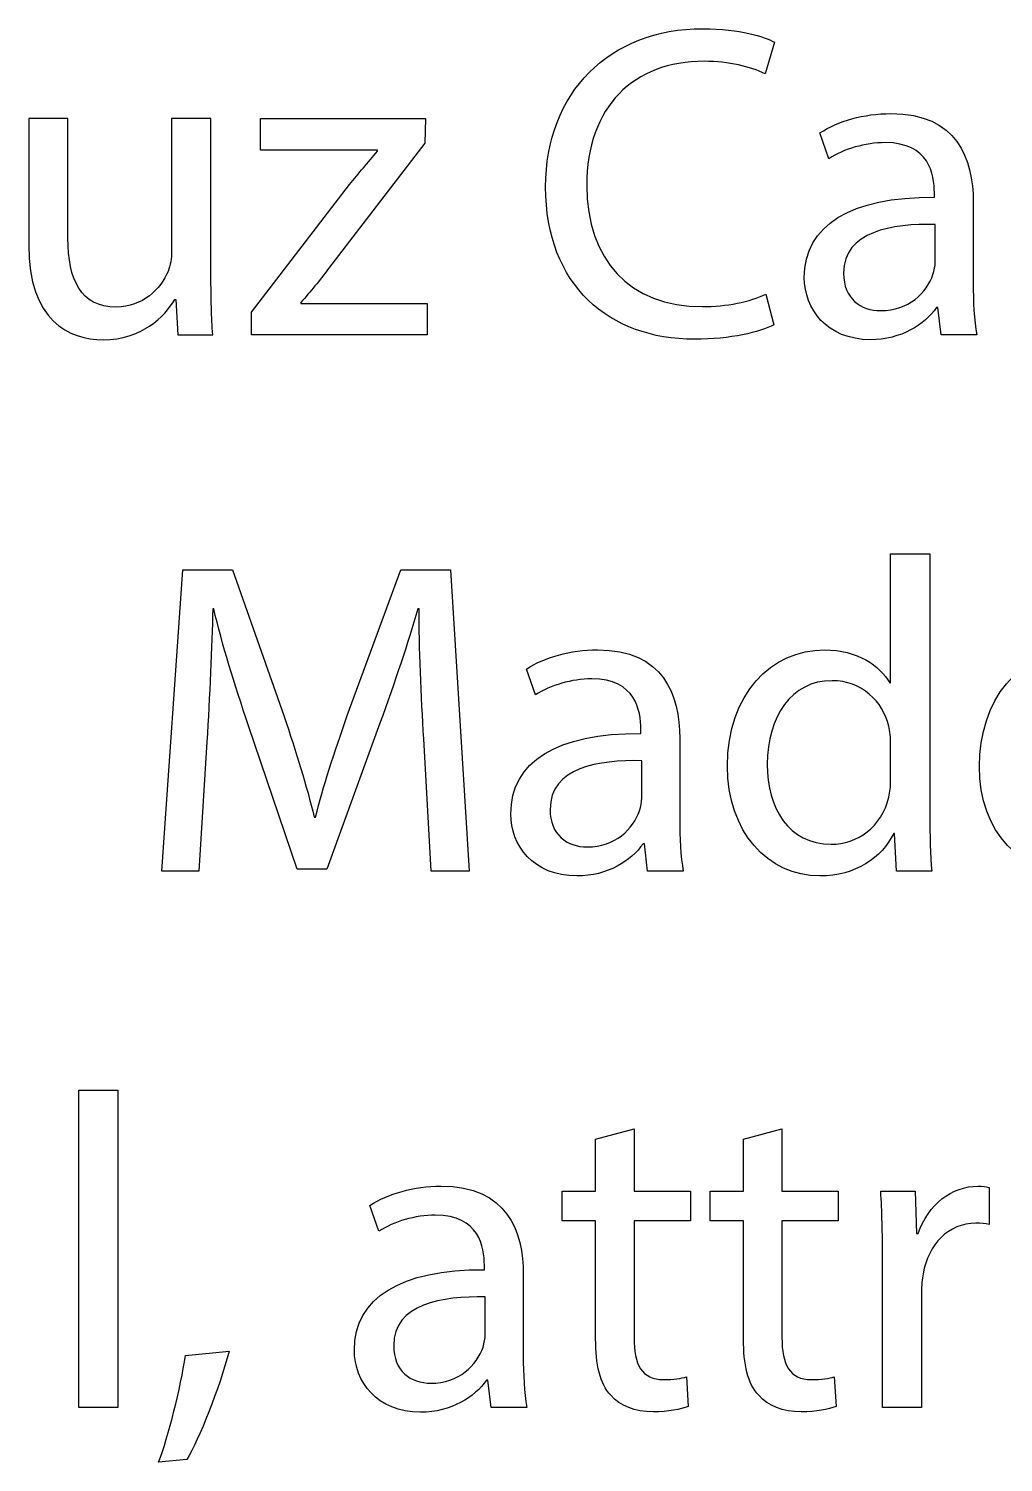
# Model space of a CAD drawing. Header units: millimetres. Extents: x -104 to 108, y -148 to 121.
# Drawn here: x -69.71 to -64.33, y -140.48 to -132.55 of the extents above; entities that cross this region are included whole.
import ezdxf

# ---------------------------------------------------------------- set-up
doc = ezdxf.new("R2010")
doc.units = ezdxf.units.MM
doc.header["$MEASUREMENT"] = 0
doc.layers.add('Capa 1', color=7, linetype='Continuous')

msp = doc.modelspace()

# ---------------------------------------------------------------- linework, layer by layer
at = {"layer": 'Capa 1', "color": 253}
for points, knots in [([(-65.6387, -134.0206), (-65.7251, -134.0626), (-65.8585, -134.0898), (-65.9894, -134.0898), (-65.9894, -134.0898), (-66.3943, -134.0898), (-66.629, -133.828), (-66.629, -133.4206), (-66.629, -133.4206), (-66.6289, -132.9835), (-66.3697, -132.7341), (-65.9795, -132.7341), (-65.9795, -132.7341), (-65.8412, -132.7341), (-65.7251, -132.7637), (-65.6436, -132.8032), (-65.6436, -132.8032), (-65.6436, -132.8032), (-65.5918, -132.6279), (-65.5918, -132.6279), (-65.5918, -132.6279), (-65.6486, -132.5982), (-65.7795, -132.5538), (-65.9869, -132.5538), (-65.9869, -132.5538), (-66.503, -132.5538), (-66.8561, -132.9069), (-66.8561, -133.428), (-66.8561, -133.428), (-66.8561, -133.9737), (-66.503, -134.27), (-66.0338, -134.27), (-66.0338, -134.27), (-65.8313, -134.27), (-65.6733, -134.2305), (-65.5943, -134.191), (-65.5943, -134.191), (-65.5943, -134.191), (-65.6387, -134.0206), (-65.6387, -134.0206)], [0, 0, 0, 0, 0.090909, 0.090909, 0.090909, 0.090909, 0.181818, 0.181818, 0.181818, 0.181818, 0.272727, 0.272727, 0.272727, 0.272727, 0.363636, 0.363636, 0.363636, 0.363636, 0.454545, 0.454545, 0.454545, 0.454545, 0.545455, 0.545455, 0.545455, 0.545455, 0.636364, 0.636364, 0.636364, 0.636364, 0.727273, 0.727273, 0.727273, 0.727273, 0.818182, 0.818182, 0.818182, 0.818182, 1, 1, 1, 1]), ([(-68.7057, -133.0501), (-68.7057, -133.0501), (-68.7058, -133.9194), (-68.7058, -133.9194), (-68.7058, -133.9194), (-68.7058, -134.0429), (-68.7033, -134.1515), (-68.6959, -134.2454), (-68.6959, -134.2454), (-68.6959, -134.2454), (-68.8885, -134.2454), (-68.8885, -134.2454), (-68.8885, -134.2454), (-68.8885, -134.2454), (-68.9008, -134.0503), (-68.9008, -134.0503), (-68.9008, -134.0503), (-68.9008, -134.0503), (-68.9058, -134.0503), (-68.9058, -134.0503), (-68.9058, -134.0503), (-68.9626, -134.1466), (-69.0885, -134.2725), (-69.3009, -134.2725), (-69.3009, -134.2725), (-69.4886, -134.2725), (-69.7133, -134.1688), (-69.7133, -133.749), (-69.7133, -133.749), (-69.7133, -133.749), (-69.7133, -133.0501), (-69.7133, -133.0501), (-69.7133, -133.0501), (-69.7133, -133.0501), (-69.496, -133.0501), (-69.496, -133.0501), (-69.496, -133.0501), (-69.496, -133.0501), (-69.496, -133.712), (-69.496, -133.712), (-69.496, -133.712), (-69.496, -133.9391), (-69.4268, -134.0922), (-69.2293, -134.0922), (-69.2293, -134.0922), (-69.0836, -134.0922), (-68.9823, -133.991), (-68.9428, -133.8947), (-68.9428, -133.8947), (-68.9305, -133.8626), (-68.923, -133.8231), (-68.923, -133.7836), (-68.923, -133.7836), (-68.923, -133.7836), (-68.923, -133.0501), (-68.923, -133.0501), (-68.923, -133.0501), (-68.923, -133.0501), (-68.7057, -133.0501), (-68.7057, -133.0501)], [0, 0, 0, 0, 0.125, 0.125, 0.125, 0.125, 0.1875, 0.1875, 0.1875, 0.1875, 0.25, 0.25, 0.25, 0.25, 0.3125, 0.3125, 0.3125, 0.3125, 0.375, 0.375, 0.375, 0.375, 0.4375, 0.4375, 0.4375, 0.4375, 0.5, 0.5, 0.5, 0.5, 0.5625, 0.5625, 0.5625, 0.5625, 0.625, 0.625, 0.625, 0.625, 0.6875, 0.6875, 0.6875, 0.6875, 0.75, 0.75, 0.75, 0.75, 0.8125, 0.8125, 0.8125, 0.8125, 0.875, 0.875, 0.875, 0.875, 0.9375, 0.9375, 0.9375, 0.9375, 1, 1, 1, 1]), ([(-68.481, -134.2454), (-68.481, -134.2454), (-67.5105, -134.2454), (-67.5105, -134.2454), (-67.5105, -134.2454), (-67.5105, -134.2454), (-67.5105, -134.0725), (-67.5105, -134.0725), (-67.5105, -134.0725), (-67.5105, -134.0725), (-68.2094, -134.0725), (-68.2094, -134.0725), (-68.2094, -134.0725), (-68.2094, -134.0725), (-68.2094, -134.0676), (-68.2094, -134.0676), (-68.2094, -134.0676), (-68.155, -134.0058), (-68.1057, -133.9466), (-68.0563, -133.8799), (-68.0563, -133.8799), (-68.0563, -133.8799), (-67.5229, -133.186), (-67.5229, -133.186), (-67.5229, -133.186), (-67.5229, -133.186), (-67.5204, -133.0501), (-67.5204, -133.0501), (-67.5204, -133.0501), (-67.5204, -133.0501), (-68.4316, -133.0501), (-68.4316, -133.0501), (-68.4316, -133.0501), (-68.4316, -133.0501), (-68.4316, -133.2255), (-68.4316, -133.2255), (-68.4316, -133.2255), (-68.4316, -133.2255), (-67.7846, -133.2255), (-67.7846, -133.2255), (-67.7846, -133.2255), (-67.7846, -133.2255), (-67.7846, -133.2304), (-67.7846, -133.2304), (-67.7846, -133.2304), (-67.839, -133.2946), (-67.8884, -133.3514), (-67.9402, -133.4156), (-67.9402, -133.4156), (-67.9402, -133.4156), (-68.481, -134.1194), (-68.481, -134.1194), (-68.481, -134.1194), (-68.481, -134.1194), (-68.481, -134.2454), (-68.481, -134.2454)], [0, 0, 0, 0, 0.066667, 0.066667, 0.066667, 0.066667, 0.133333, 0.133333, 0.133333, 0.133333, 0.2, 0.2, 0.2, 0.2, 0.266667, 0.266667, 0.266667, 0.266667, 0.333333, 0.333333, 0.333333, 0.333333, 0.4, 0.4, 0.4, 0.4, 0.466667, 0.466667, 0.466667, 0.466667, 0.533333, 0.533333, 0.533333, 0.533333, 0.6, 0.6, 0.6, 0.6, 0.666667, 0.666667, 0.666667, 0.666667, 0.733333, 0.733333, 0.733333, 0.733333, 0.8, 0.8, 0.8, 0.8, 0.866667, 0.866667, 0.866667, 0.866667, 1, 1, 1, 1]), ([(-64.4731, -134.2454), (-64.4879, -134.1639), (-64.4929, -134.0626), (-64.4929, -133.9589), (-64.4929, -133.9589), (-64.4929, -133.9589), (-64.4929, -133.5119), (-64.4929, -133.5119), (-64.4929, -133.5119), (-64.4929, -133.2724), (-64.5818, -133.023), (-64.9473, -133.023), (-64.9473, -133.023), (-65.0979, -133.023), (-65.2411, -133.065), (-65.3399, -133.1292), (-65.3399, -133.1292), (-65.3399, -133.1292), (-65.2905, -133.2724), (-65.2905, -133.2724), (-65.2905, -133.2724), (-65.2065, -133.2181), (-65.0905, -133.1835), (-64.9794, -133.1835), (-64.9794, -133.1835), (-64.7349, -133.1835), (-64.7077, -133.3613), (-64.7077, -133.4601), (-64.7077, -133.4601), (-64.7077, -133.4601), (-64.7077, -133.4848), (-64.7077, -133.4848), (-64.7077, -133.4848), (-65.1695, -133.4823), (-65.4263, -133.6403), (-65.4263, -133.9293), (-65.4263, -133.9293), (-65.4263, -134.1021), (-65.3029, -134.2725), (-65.0609, -134.2725), (-65.0609, -134.2725), (-64.8905, -134.2725), (-64.7621, -134.1885), (-64.6954, -134.0947), (-64.6954, -134.0947), (-64.6954, -134.0947), (-64.688, -134.0947), (-64.688, -134.0947), (-64.688, -134.0947), (-64.688, -134.0947), (-64.6707, -134.2454), (-64.6707, -134.2454), (-64.6707, -134.2454), (-64.6707, -134.2454), (-64.4731, -134.2454), (-64.4731, -134.2454)], [0, 0, 0, 0, 0.066667, 0.066667, 0.066667, 0.066667, 0.133333, 0.133333, 0.133333, 0.133333, 0.2, 0.2, 0.2, 0.2, 0.266667, 0.266667, 0.266667, 0.266667, 0.333333, 0.333333, 0.333333, 0.333333, 0.4, 0.4, 0.4, 0.4, 0.466667, 0.466667, 0.466667, 0.466667, 0.533333, 0.533333, 0.533333, 0.533333, 0.6, 0.6, 0.6, 0.6, 0.666667, 0.666667, 0.666667, 0.666667, 0.733333, 0.733333, 0.733333, 0.733333, 0.8, 0.8, 0.8, 0.8, 0.866667, 0.866667, 0.866667, 0.866667, 1, 1, 1, 1]), ([(-64.7028, -133.8428), (-64.7028, -133.865), (-64.7077, -133.8898), (-64.7151, -133.912), (-64.7151, -133.912), (-64.7497, -134.0132), (-64.8485, -134.112), (-65.0041, -134.112), (-65.0041, -134.112), (-65.1152, -134.112), (-65.209, -134.0453), (-65.209, -133.9046), (-65.209, -133.9046), (-65.209, -133.6724), (-64.9399, -133.6305), (-64.7028, -133.6354), (-64.7028, -133.6354), (-64.7028, -133.6354), (-64.7028, -133.8428), (-64.7028, -133.8428)], [0, 0, 0, 0, 0.166667, 0.166667, 0.166667, 0.166667, 0.333333, 0.333333, 0.333333, 0.333333, 0.5, 0.5, 0.5, 0.5, 0.666667, 0.666667, 0.666667, 0.666667, 1, 1, 1, 1]), ([(-64.9495, -135.4554), (-64.9495, -135.4554), (-64.9495, -136.1691), (-64.9495, -136.1691), (-64.9495, -136.1691), (-64.9495, -136.1691), (-64.9545, -136.1691), (-64.9545, -136.1691), (-64.9545, -136.1691), (-65.0088, -136.0727), (-65.1323, -135.9863), (-65.315, -135.9863), (-65.315, -135.9863), (-65.6064, -135.9863), (-65.8534, -136.2308), (-65.8509, -136.6284), (-65.8509, -136.6284), (-65.8509, -136.9914), (-65.6287, -137.2359), (-65.3397, -137.2359), (-65.3397, -137.2359), (-65.1446, -137.2359), (-64.9989, -137.1346), (-64.9323, -137.0013), (-64.9323, -137.0013), (-64.9323, -137.0013), (-64.9273, -137.0013), (-64.9273, -137.0013), (-64.9273, -137.0013), (-64.9273, -137.0013), (-64.9174, -137.2087), (-64.9174, -137.2087), (-64.9174, -137.2087), (-64.9174, -137.2087), (-64.7224, -137.2087), (-64.7224, -137.2087), (-64.7224, -137.2087), (-64.7298, -137.1272), (-64.7322, -137.0062), (-64.7322, -136.9), (-64.7322, -136.9), (-64.7322, -136.9), (-64.7322, -135.4554), (-64.7322, -135.4554), (-64.7322, -135.4554), (-64.7322, -135.4554), (-64.9495, -135.4554), (-64.9495, -135.4554)], [0, 0, 0, 0, 0.076923, 0.076923, 0.076923, 0.076923, 0.153846, 0.153846, 0.153846, 0.153846, 0.230769, 0.230769, 0.230769, 0.230769, 0.307692, 0.307692, 0.307692, 0.307692, 0.384615, 0.384615, 0.384615, 0.384615, 0.461538, 0.461538, 0.461538, 0.461538, 0.538462, 0.538462, 0.538462, 0.538462, 0.615385, 0.615385, 0.615385, 0.615385, 0.692308, 0.692308, 0.692308, 0.692308, 0.769231, 0.769231, 0.769231, 0.769231, 0.846154, 0.846154, 0.846154, 0.846154, 1, 1, 1, 1]), ([(-67.4881, -137.2087), (-67.4881, -137.2087), (-67.2782, -137.2087), (-67.2782, -137.2087), (-67.2782, -137.2087), (-67.2782, -137.2087), (-67.3819, -135.5443), (-67.3819, -135.5443), (-67.3819, -135.5443), (-67.3819, -135.5443), (-67.6561, -135.5443), (-67.6561, -135.5443), (-67.6561, -135.5443), (-67.6561, -135.5443), (-67.9524, -136.3493), (-67.9524, -136.3493), (-67.9524, -136.3493), (-68.0265, -136.5592), (-68.0857, -136.742), (-68.1277, -136.9099), (-68.1277, -136.9099), (-68.1277, -136.9099), (-68.1351, -136.9099), (-68.1351, -136.9099), (-68.1351, -136.9099), (-68.1771, -136.737), (-68.2339, -136.5543), (-68.3031, -136.3493), (-68.3031, -136.3493), (-68.3031, -136.3493), (-68.587, -135.5443), (-68.587, -135.5443), (-68.587, -135.5443), (-68.587, -135.5443), (-68.8611, -135.5443), (-68.8611, -135.5443), (-68.8611, -135.5443), (-68.8611, -135.5443), (-68.9772, -137.2087), (-68.9772, -137.2087), (-68.9772, -137.2087), (-68.9772, -137.2087), (-68.7722, -137.2087), (-68.7722, -137.2087), (-68.7722, -137.2087), (-68.7722, -137.2087), (-68.7278, -136.495), (-68.7278, -136.495), (-68.7278, -136.495), (-68.713, -136.2456), (-68.7006, -135.9666), (-68.6957, -135.7591), (-68.6957, -135.7591), (-68.6957, -135.7591), (-68.6908, -135.7591), (-68.6908, -135.7591), (-68.6908, -135.7591), (-68.6438, -135.9567), (-68.5772, -136.1715), (-68.4981, -136.4061), (-68.4981, -136.4061), (-68.4981, -136.4061), (-68.229, -137.1988), (-68.229, -137.1988), (-68.229, -137.1988), (-68.229, -137.1988), (-68.066, -137.1988), (-68.066, -137.1988), (-68.066, -137.1988), (-68.066, -137.1988), (-67.7721, -136.3913), (-67.7721, -136.3913), (-67.7721, -136.3913), (-67.6881, -136.1616), (-67.619, -135.9542), (-67.5622, -135.7591), (-67.5622, -135.7591), (-67.5622, -135.7591), (-67.5548, -135.7591), (-67.5548, -135.7591), (-67.5548, -135.7591), (-67.5573, -135.9666), (-67.5425, -136.2456), (-67.5301, -136.4777), (-67.5301, -136.4777), (-67.5301, -136.4777), (-67.4881, -137.2087), (-67.4881, -137.2087)], [0, 0, 0, 0, 0.043478, 0.043478, 0.043478, 0.043478, 0.086957, 0.086957, 0.086957, 0.086957, 0.130435, 0.130435, 0.130435, 0.130435, 0.173913, 0.173913, 0.173913, 0.173913, 0.217391, 0.217391, 0.217391, 0.217391, 0.26087, 0.26087, 0.26087, 0.26087, 0.304348, 0.304348, 0.304348, 0.304348, 0.347826, 0.347826, 0.347826, 0.347826, 0.391304, 0.391304, 0.391304, 0.391304, 0.434783, 0.434783, 0.434783, 0.434783, 0.478261, 0.478261, 0.478261, 0.478261, 0.521739, 0.521739, 0.521739, 0.521739, 0.565217, 0.565217, 0.565217, 0.565217, 0.608696, 0.608696, 0.608696, 0.608696, 0.652174, 0.652174, 0.652174, 0.652174, 0.695652, 0.695652, 0.695652, 0.695652, 0.73913, 0.73913, 0.73913, 0.73913, 0.782609, 0.782609, 0.782609, 0.782609, 0.826087, 0.826087, 0.826087, 0.826087, 0.869565, 0.869565, 0.869565, 0.869565, 0.913043, 0.913043, 0.913043, 0.913043, 1, 1, 1, 1]), ([(-66.0954, -137.2087), (-66.1102, -137.1272), (-66.1151, -137.026), (-66.1151, -136.9222), (-66.1151, -136.9222), (-66.1151, -136.9222), (-66.1151, -136.4753), (-66.1151, -136.4753), (-66.1151, -136.4753), (-66.1151, -136.2357), (-66.204, -135.9863), (-66.5695, -135.9863), (-66.5695, -135.9863), (-66.7201, -135.9863), (-66.8634, -136.0283), (-66.9622, -136.0925), (-66.9622, -136.0925), (-66.9622, -136.0925), (-66.9128, -136.2357), (-66.9128, -136.2357), (-66.9128, -136.2357), (-66.8288, -136.1814), (-66.7127, -136.1468), (-66.6016, -136.1468), (-66.6016, -136.1468), (-66.3571, -136.1468), (-66.33, -136.3246), (-66.33, -136.4234), (-66.33, -136.4234), (-66.33, -136.4234), (-66.33, -136.4481), (-66.33, -136.4481), (-66.33, -136.4481), (-66.7918, -136.4456), (-67.0486, -136.6037), (-67.0486, -136.8926), (-67.0486, -136.8926), (-67.0486, -137.0655), (-66.9251, -137.2359), (-66.6831, -137.2359), (-66.6831, -137.2359), (-66.5127, -137.2359), (-66.3843, -137.1519), (-66.3176, -137.0581), (-66.3176, -137.0581), (-66.3176, -137.0581), (-66.3102, -137.0581), (-66.3102, -137.0581), (-66.3102, -137.0581), (-66.3102, -137.0581), (-66.2929, -137.2087), (-66.2929, -137.2087), (-66.2929, -137.2087), (-66.2929, -137.2087), (-66.0954, -137.2087), (-66.0954, -137.2087)], [0, 0, 0, 0, 0.066667, 0.066667, 0.066667, 0.066667, 0.133333, 0.133333, 0.133333, 0.133333, 0.2, 0.2, 0.2, 0.2, 0.266667, 0.266667, 0.266667, 0.266667, 0.333333, 0.333333, 0.333333, 0.333333, 0.4, 0.4, 0.4, 0.4, 0.466667, 0.466667, 0.466667, 0.466667, 0.533333, 0.533333, 0.533333, 0.533333, 0.6, 0.6, 0.6, 0.6, 0.666667, 0.666667, 0.666667, 0.666667, 0.733333, 0.733333, 0.733333, 0.733333, 0.8, 0.8, 0.8, 0.8, 0.866667, 0.866667, 0.866667, 0.866667, 1, 1, 1, 1]), ([(-63.4114, -136.6506), (-63.4089, -136.6284), (-63.404, -136.5938), (-63.404, -136.5493), (-63.404, -136.5493), (-63.404, -136.3296), (-63.5077, -135.9863), (-63.8979, -135.9863), (-63.8979, -135.9863), (-64.2461, -135.9863), (-64.4585, -136.2703), (-64.4585, -136.6308), (-64.4585, -136.6308), (-64.4585, -136.9914), (-64.2387, -137.2334), (-63.8707, -137.2334), (-63.8707, -137.2334), (-63.6806, -137.2334), (-63.5497, -137.1939), (-63.4732, -137.1593), (-63.4732, -137.1593), (-63.4732, -137.1593), (-63.5102, -137.0037), (-63.5102, -137.0037), (-63.5102, -137.0037), (-63.5917, -137.0383), (-63.6855, -137.0655), (-63.8411, -137.0655), (-63.8411, -137.0655), (-64.0584, -137.0655), (-64.2461, -136.9445), (-64.251, -136.6506), (-64.251, -136.6506), (-64.251, -136.6506), (-63.4114, -136.6506), (-63.4114, -136.6506)], [0, 0, 0, 0, 0.1, 0.1, 0.1, 0.1, 0.2, 0.2, 0.2, 0.2, 0.3, 0.3, 0.3, 0.3, 0.4, 0.4, 0.4, 0.4, 0.5, 0.5, 0.5, 0.5, 0.6, 0.6, 0.6, 0.6, 0.7, 0.7, 0.7, 0.7, 0.8, 0.8, 0.8, 0.8, 1, 1, 1, 1]), ([(-64.9495, -136.7074), (-64.9495, -136.742), (-64.952, -136.7716), (-64.9594, -136.8012), (-64.9594, -136.8012), (-64.9989, -136.9642), (-65.1323, -137.0605), (-65.278, -137.0605), (-65.278, -137.0605), (-65.5126, -137.0605), (-65.6311, -136.8605), (-65.6311, -136.6185), (-65.6311, -136.6185), (-65.6311, -136.3543), (-65.4978, -136.1567), (-65.2731, -136.1567), (-65.2731, -136.1567), (-65.11, -136.1567), (-64.9915, -136.2703), (-64.9594, -136.4086), (-64.9594, -136.4086), (-64.952, -136.4358), (-64.9496, -136.4728), (-64.9496, -136.5), (-64.9496, -136.5), (-64.9496, -136.5), (-64.9495, -136.7074), (-64.9495, -136.7074)], [0, 0, 0, 0, 0.125, 0.125, 0.125, 0.125, 0.25, 0.25, 0.25, 0.25, 0.375, 0.375, 0.375, 0.375, 0.5, 0.5, 0.5, 0.5, 0.625, 0.625, 0.625, 0.625, 0.75, 0.75, 0.75, 0.75, 1, 1, 1, 1]), ([(-66.325, -136.8062), (-66.325, -136.8284), (-66.33, -136.8531), (-66.3374, -136.8753), (-66.3374, -136.8753), (-66.3719, -136.9766), (-66.4707, -137.0753), (-66.6263, -137.0753), (-66.6263, -137.0753), (-66.7374, -137.0753), (-66.8313, -137.0087), (-66.8313, -136.8679), (-66.8313, -136.8679), (-66.8313, -136.6358), (-66.5621, -136.5938), (-66.325, -136.5987), (-66.325, -136.5987), (-66.325, -136.5987), (-66.325, -136.8062), (-66.325, -136.8062)], [0, 0, 0, 0, 0.166667, 0.166667, 0.166667, 0.166667, 0.333333, 0.333333, 0.333333, 0.333333, 0.5, 0.5, 0.5, 0.5, 0.666667, 0.666667, 0.666667, 0.666667, 1, 1, 1, 1]), ([(-69.4369, -140.172), (-69.4369, -140.172), (-69.2196, -140.172), (-69.2196, -140.172), (-69.2196, -140.172), (-69.2196, -140.172), (-69.2196, -138.4187), (-69.2196, -138.4187), (-69.2196, -138.4187), (-69.2196, -138.4187), (-69.4369, -138.4187), (-69.4369, -138.4187), (-69.4369, -138.4187), (-69.4369, -138.4187), (-69.4369, -140.172), (-69.4369, -140.172)], [0, 0, 0, 0, 0.2, 0.2, 0.2, 0.2, 0.4, 0.4, 0.4, 0.4, 0.6, 0.6, 0.6, 0.6, 1, 1, 1, 1]), ([(-66.5797, -138.6903), (-66.5797, -138.6903), (-66.5797, -138.9768), (-66.5797, -138.9768), (-66.5797, -138.9768), (-66.5797, -138.9768), (-66.7649, -138.9768), (-66.7649, -138.9768), (-66.7649, -138.9768), (-66.7649, -138.9768), (-66.7649, -139.1422), (-66.7649, -139.1422), (-66.7649, -139.1422), (-66.7649, -139.1422), (-66.5797, -139.1422), (-66.5797, -139.1422), (-66.5797, -139.1422), (-66.5797, -139.1422), (-66.5797, -139.7942), (-66.5797, -139.7942), (-66.5797, -139.7942), (-66.5797, -139.9349), (-66.5574, -140.0411), (-66.4957, -140.1053), (-66.4957, -140.1053), (-66.4438, -140.1646), (-66.3623, -140.1967), (-66.2611, -140.1967), (-66.2611, -140.1967), (-66.1771, -140.1967), (-66.1105, -140.1844), (-66.0685, -140.1671), (-66.0685, -140.1671), (-66.0685, -140.1671), (-66.0783, -140.0041), (-66.0783, -140.0041), (-66.0783, -140.0041), (-66.1055, -140.0115), (-66.1475, -140.0189), (-66.2043, -140.0189), (-66.2043, -140.0189), (-66.3253, -140.0189), (-66.3673, -139.9349), (-66.3673, -139.7868), (-66.3673, -139.7868), (-66.3673, -139.7868), (-66.3673, -139.1422), (-66.3673, -139.1422), (-66.3673, -139.1422), (-66.3673, -139.1422), (-66.0561, -139.1422), (-66.0561, -139.1422), (-66.0561, -139.1422), (-66.0561, -139.1422), (-66.0561, -138.9768), (-66.0561, -138.9768), (-66.0561, -138.9768), (-66.0561, -138.9768), (-66.3673, -138.9768), (-66.3673, -138.9768), (-66.3673, -138.9768), (-66.3673, -138.9768), (-66.3673, -138.6335), (-66.3673, -138.6335), (-66.3673, -138.6335), (-66.3673, -138.6335), (-66.5797, -138.6903), (-66.5797, -138.6903)], [0, 0, 0, 0, 0.055556, 0.055556, 0.055556, 0.055556, 0.111111, 0.111111, 0.111111, 0.111111, 0.166667, 0.166667, 0.166667, 0.166667, 0.222222, 0.222222, 0.222222, 0.222222, 0.277778, 0.277778, 0.277778, 0.277778, 0.333333, 0.333333, 0.333333, 0.333333, 0.388889, 0.388889, 0.388889, 0.388889, 0.444444, 0.444444, 0.444444, 0.444444, 0.5, 0.5, 0.5, 0.5, 0.555556, 0.555556, 0.555556, 0.555556, 0.611111, 0.611111, 0.611111, 0.611111, 0.666667, 0.666667, 0.666667, 0.666667, 0.722222, 0.722222, 0.722222, 0.722222, 0.777778, 0.777778, 0.777778, 0.777778, 0.833333, 0.833333, 0.833333, 0.833333, 0.888889, 0.888889, 0.888889, 0.888889, 1, 1, 1, 1]), ([(-65.7623, -138.6903), (-65.7623, -138.6903), (-65.7623, -138.9768), (-65.7623, -138.9768), (-65.7623, -138.9768), (-65.7623, -138.9768), (-65.9475, -138.9768), (-65.9475, -138.9768), (-65.9475, -138.9768), (-65.9475, -138.9768), (-65.9475, -139.1422), (-65.9475, -139.1422), (-65.9475, -139.1422), (-65.9475, -139.1422), (-65.7623, -139.1422), (-65.7623, -139.1422), (-65.7623, -139.1422), (-65.7623, -139.1422), (-65.7623, -139.7942), (-65.7623, -139.7942), (-65.7623, -139.7942), (-65.7623, -139.9349), (-65.7401, -140.0411), (-65.6783, -140.1053), (-65.6783, -140.1053), (-65.6265, -140.1646), (-65.545, -140.1967), (-65.4437, -140.1967), (-65.4437, -140.1967), (-65.3598, -140.1967), (-65.2931, -140.1844), (-65.2511, -140.1671), (-65.2511, -140.1671), (-65.2511, -140.1671), (-65.261, -140.0041), (-65.261, -140.0041), (-65.261, -140.0041), (-65.2881, -140.0115), (-65.3301, -140.0189), (-65.3869, -140.0189), (-65.3869, -140.0189), (-65.5079, -140.0189), (-65.5499, -139.9349), (-65.5499, -139.7868), (-65.5499, -139.7868), (-65.5499, -139.7868), (-65.5499, -139.1422), (-65.5499, -139.1422), (-65.5499, -139.1422), (-65.5499, -139.1422), (-65.2388, -139.1422), (-65.2388, -139.1422), (-65.2388, -139.1422), (-65.2388, -139.1422), (-65.2388, -138.9768), (-65.2388, -138.9768), (-65.2388, -138.9768), (-65.2388, -138.9768), (-65.5499, -138.9768), (-65.5499, -138.9768), (-65.5499, -138.9768), (-65.5499, -138.9768), (-65.5499, -138.6335), (-65.5499, -138.6335), (-65.5499, -138.6335), (-65.5499, -138.6335), (-65.7623, -138.6903), (-65.7623, -138.6903)], [0, 0, 0, 0, 0.055556, 0.055556, 0.055556, 0.055556, 0.111111, 0.111111, 0.111111, 0.111111, 0.166667, 0.166667, 0.166667, 0.166667, 0.222222, 0.222222, 0.222222, 0.222222, 0.277778, 0.277778, 0.277778, 0.277778, 0.333333, 0.333333, 0.333333, 0.333333, 0.388889, 0.388889, 0.388889, 0.388889, 0.444444, 0.444444, 0.444444, 0.444444, 0.5, 0.5, 0.5, 0.5, 0.555556, 0.555556, 0.555556, 0.555556, 0.611111, 0.611111, 0.611111, 0.611111, 0.666667, 0.666667, 0.666667, 0.666667, 0.722222, 0.722222, 0.722222, 0.722222, 0.777778, 0.777778, 0.777778, 0.777778, 0.833333, 0.833333, 0.833333, 0.833333, 0.888889, 0.888889, 0.888889, 0.888889, 1, 1, 1, 1]), ([(-66.96, -140.172), (-66.9748, -140.0905), (-66.9797, -139.9893), (-66.9797, -139.8856), (-66.9797, -139.8856), (-66.9797, -139.8856), (-66.9797, -139.4386), (-66.9797, -139.4386), (-66.9797, -139.4386), (-66.9797, -139.199), (-67.0686, -138.9496), (-67.4341, -138.9496), (-67.4341, -138.9496), (-67.5847, -138.9496), (-67.728, -138.9916), (-67.8268, -139.0558), (-67.8268, -139.0558), (-67.8268, -139.0558), (-67.7774, -139.199), (-67.7774, -139.199), (-67.7774, -139.199), (-67.6934, -139.1447), (-67.5773, -139.1101), (-67.4662, -139.1101), (-67.4662, -139.1101), (-67.2217, -139.1101), (-67.1946, -139.2879), (-67.1946, -139.3867), (-67.1946, -139.3867), (-67.1946, -139.3867), (-67.1946, -139.4114), (-67.1946, -139.4114), (-67.1946, -139.4114), (-67.6563, -139.4089), (-67.9132, -139.567), (-67.9132, -139.8559), (-67.9132, -139.8559), (-67.9132, -140.0288), (-67.7897, -140.1992), (-67.5477, -140.1992), (-67.5477, -140.1992), (-67.3773, -140.1992), (-67.2489, -140.1152), (-67.1822, -140.0214), (-67.1822, -140.0214), (-67.1822, -140.0214), (-67.1748, -140.0214), (-67.1748, -140.0214), (-67.1748, -140.0214), (-67.1748, -140.0214), (-67.1575, -140.172), (-67.1575, -140.172), (-67.1575, -140.172), (-67.1575, -140.172), (-66.96, -140.172), (-66.96, -140.172)], [0, 0, 0, 0, 0.066667, 0.066667, 0.066667, 0.066667, 0.133333, 0.133333, 0.133333, 0.133333, 0.2, 0.2, 0.2, 0.2, 0.266667, 0.266667, 0.266667, 0.266667, 0.333333, 0.333333, 0.333333, 0.333333, 0.4, 0.4, 0.4, 0.4, 0.466667, 0.466667, 0.466667, 0.466667, 0.533333, 0.533333, 0.533333, 0.533333, 0.6, 0.6, 0.6, 0.6, 0.666667, 0.666667, 0.666667, 0.666667, 0.733333, 0.733333, 0.733333, 0.733333, 0.8, 0.8, 0.8, 0.8, 0.866667, 0.866667, 0.866667, 0.866667, 1, 1, 1, 1]), ([(-64.9943, -140.172), (-64.9943, -140.172), (-64.7795, -140.172), (-64.7795, -140.172), (-64.7795, -140.172), (-64.7795, -140.172), (-64.7795, -139.5349), (-64.7795, -139.5349), (-64.7795, -139.5349), (-64.7795, -139.4978), (-64.7745, -139.4633), (-64.7696, -139.4336), (-64.7696, -139.4336), (-64.74, -139.2707), (-64.6313, -139.1546), (-64.4782, -139.1546), (-64.4782, -139.1546), (-64.4486, -139.1546), (-64.4263, -139.1571), (-64.4041, -139.162), (-64.4041, -139.162), (-64.4041, -139.162), (-64.4041, -138.957), (-64.4041, -138.957), (-64.4041, -138.957), (-64.4239, -138.9521), (-64.4412, -138.9496), (-64.4659, -138.9496), (-64.4659, -138.9496), (-64.6115, -138.9496), (-64.7424, -139.0509), (-64.7968, -139.2114), (-64.7968, -139.2114), (-64.7968, -139.2114), (-64.8066, -139.2114), (-64.8066, -139.2114), (-64.8066, -139.2114), (-64.8066, -139.2114), (-64.814, -138.9768), (-64.814, -138.9768), (-64.814, -138.9768), (-64.814, -138.9768), (-65.0042, -138.9768), (-65.0042, -138.9768), (-65.0042, -138.9768), (-64.9968, -139.0879), (-64.9943, -139.2089), (-64.9943, -139.3497), (-64.9943, -139.3497), (-64.9943, -139.3497), (-64.9943, -140.172), (-64.9943, -140.172)], [0, 0, 0, 0, 0.071429, 0.071429, 0.071429, 0.071429, 0.142857, 0.142857, 0.142857, 0.142857, 0.214286, 0.214286, 0.214286, 0.214286, 0.285714, 0.285714, 0.285714, 0.285714, 0.357143, 0.357143, 0.357143, 0.357143, 0.428571, 0.428571, 0.428571, 0.428571, 0.5, 0.5, 0.5, 0.5, 0.571429, 0.571429, 0.571429, 0.571429, 0.642857, 0.642857, 0.642857, 0.642857, 0.714286, 0.714286, 0.714286, 0.714286, 0.785714, 0.785714, 0.785714, 0.785714, 0.857143, 0.857143, 0.857143, 0.857143, 1, 1, 1, 1]), ([(-67.1896, -139.7695), (-67.1896, -139.7917), (-67.1946, -139.8164), (-67.202, -139.8386), (-67.202, -139.8386), (-67.2366, -139.9399), (-67.3353, -140.0387), (-67.4909, -140.0387), (-67.4909, -140.0387), (-67.602, -140.0387), (-67.6959, -139.972), (-67.6959, -139.8312), (-67.6959, -139.8312), (-67.6959, -139.5991), (-67.4267, -139.5571), (-67.1896, -139.5621), (-67.1896, -139.5621), (-67.1896, -139.5621), (-67.1896, -139.7695), (-67.1896, -139.7695)], [0, 0, 0, 0, 0.166667, 0.166667, 0.166667, 0.166667, 0.333333, 0.333333, 0.333333, 0.333333, 0.5, 0.5, 0.5, 0.5, 0.666667, 0.666667, 0.666667, 0.666667, 1, 1, 1, 1]), ([(-68.8393, -140.4609), (-68.7702, -140.3449), (-68.6615, -140.0708), (-68.6047, -139.8609), (-68.6047, -139.8609), (-68.6047, -139.8609), (-68.8467, -139.8856), (-68.8467, -139.8856), (-68.8467, -139.8856), (-68.8739, -140.0658), (-68.9406, -140.3301), (-68.9949, -140.4758), (-68.9949, -140.4758), (-68.9949, -140.4758), (-68.8393, -140.4609), (-68.8393, -140.4609)], [0, 0, 0, 0, 0.2, 0.2, 0.2, 0.2, 0.4, 0.4, 0.4, 0.4, 0.6, 0.6, 0.6, 0.6, 1, 1, 1, 1])]:
    msp.add_open_spline(points, degree=3, knots=knots, dxfattribs=at)

doc.saveas('drawing.dxf')
